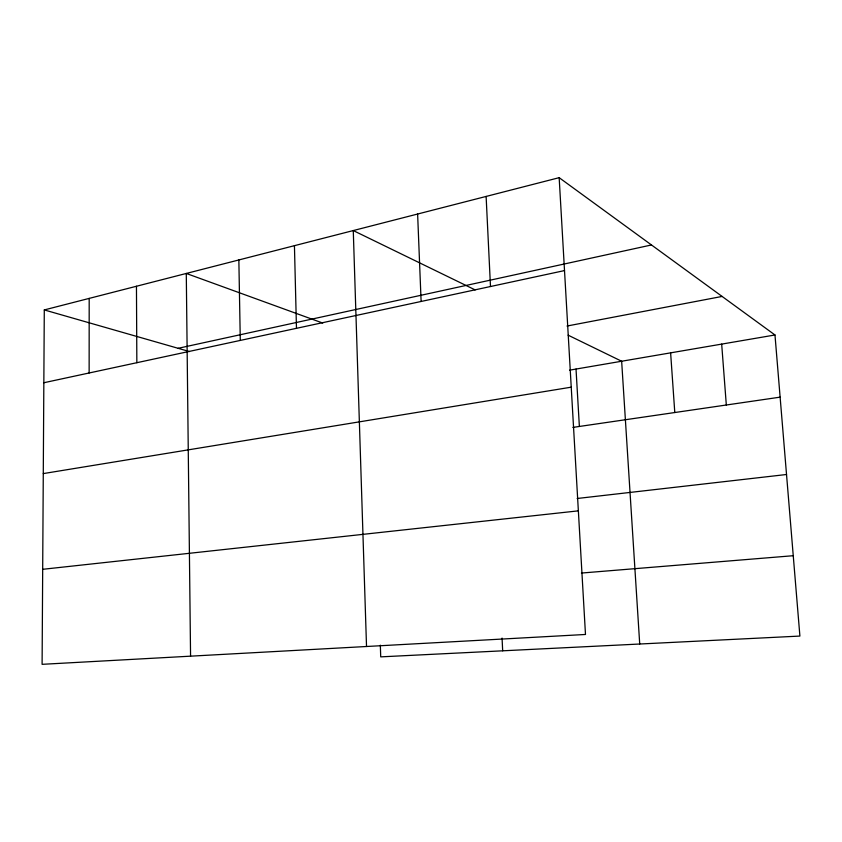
<?xml version="1.0" encoding="UTF-8"?>
<svg xmlns="http://www.w3.org/2000/svg" width="842" height="842" viewBox="0 0 842 842"><rect width="100%" height="100%" fill="white"/><g stroke="black" fill="none" stroke-linecap="round" stroke-linejoin="round"><path stroke-width="1.26" d="M89.136 372.985L89.189 298.394M44.289 309.93L42.1 664.327L585.485 634.468L559.162 177.673L44.289 309.93L189.471 351.556M178.136 348.304L651.476 244.959M43.837 382.742L564.519 270.577M567.003 326.033L722.099 296.437M569.571 370.164L774.977 334.979L799.9 636.068L380.721 656.865L380.331 645.183M43.279 473.593L571.234 387.173M572.855 427.41L780.124 397.15M577.138 498.496L786.523 474.499M42.689 569.308L578.359 510.852M581.433 573.055L793.248 555.709M322.739 323.054L186.282 273.45L190.566 656.171M475.162 289.911L353.272 230.561L366.523 646.498M568.118 335.169L621.649 361.239L639.72 644.014M559.162 177.673L774.977 334.979M721.678 344.104L726.32 405.013M670.621 352.851L674.789 412.527M576.023 369.059L579.37 426.452M486.118 196.439L490.486 286.522M502.064 638.078L502.674 650.813M417.621 214.026L421.116 301.468M294.437 245.675L296.468 328.327M238.854 259.946L240.286 340.431M136.457 286.248L136.846 362.713"/></g></svg>
